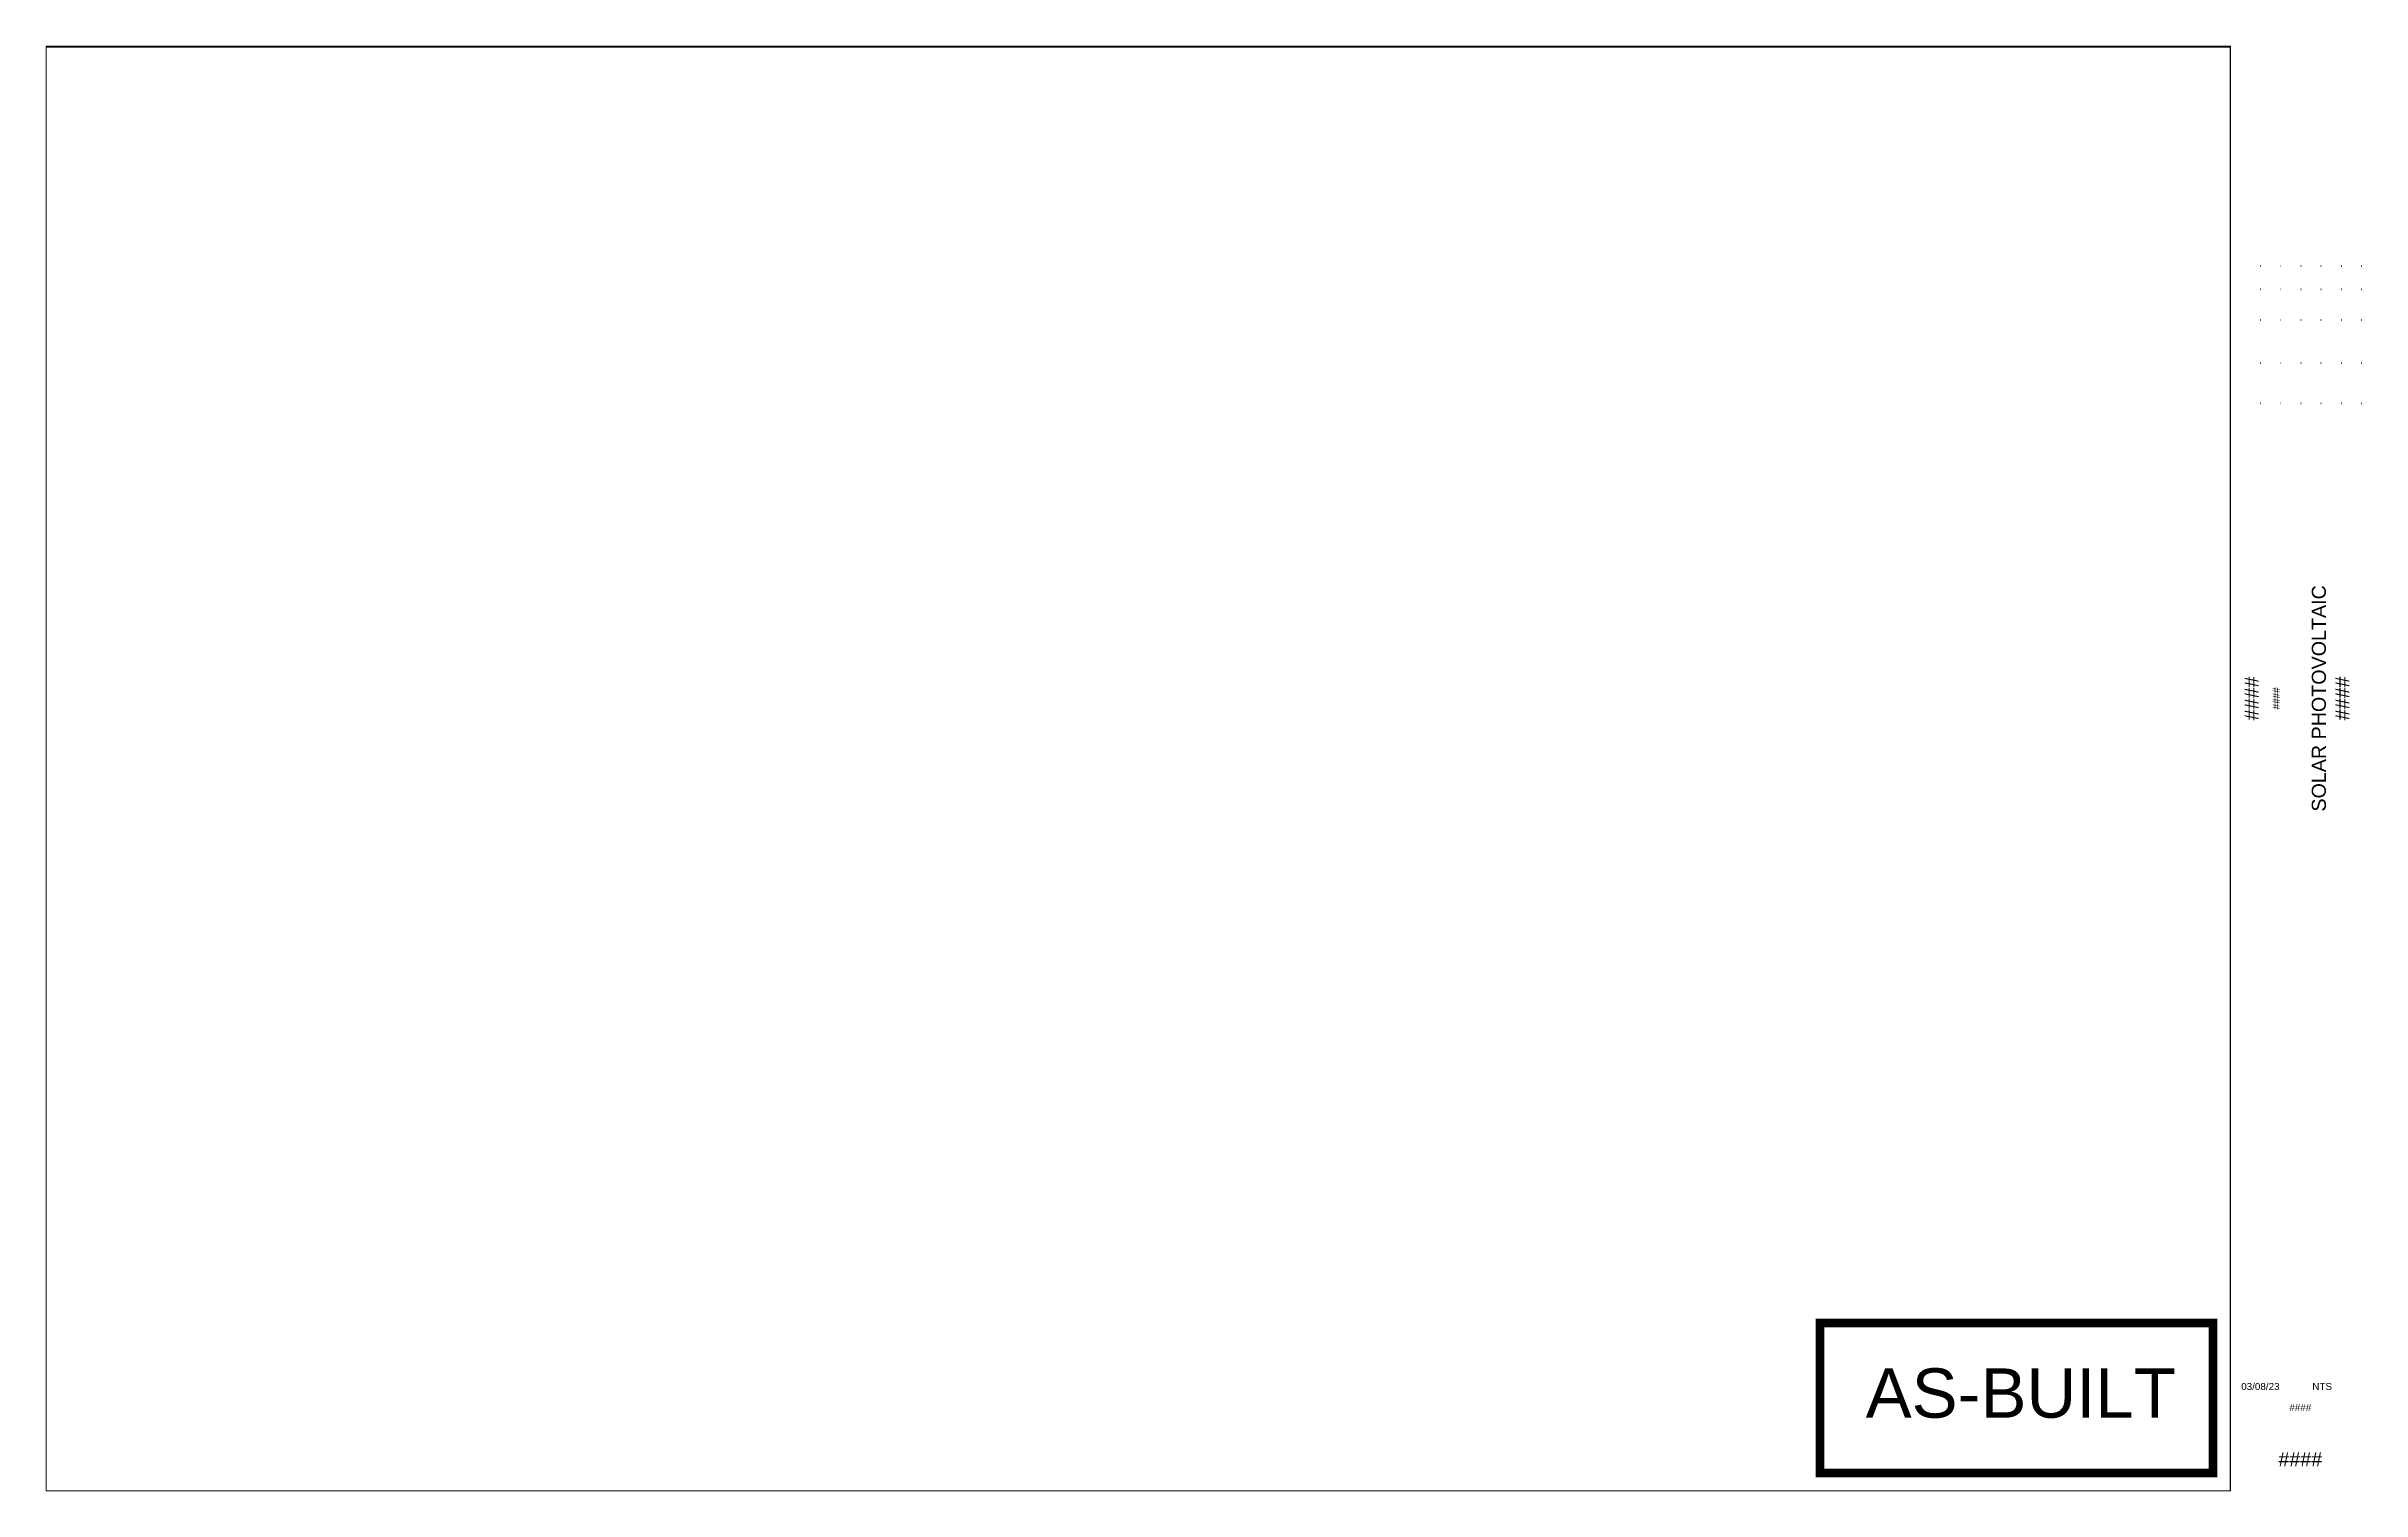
# Paper-space layout 'Layout1' of a CAD drawing. Header units: inches. Extents: x 0 to 32.9, y 0 to 20.5.
# The model-space entities are those that its viewports show. They can reach past a viewport. Long polylines and large blocks are cut down to what shows.
import ezdxf
from ezdxf.enums import TextEntityAlignment as Align

# ---------------------------------------------------------------- set-up
doc = ezdxf.new("R2010")
doc.units = ezdxf.units.IN
doc.header["$MEASUREMENT"] = 0
doc.layers.add('G-ANNO-STMP', color=2, linetype='Continuous')
doc.layers.add('G-ANNO-TTBL', color=1, linetype='Continuous')
doc.styles.add('NEI-A', font='arial.ttf')

# ---------------------------------------------------------------- blocks, each defined once
blk = doc.blocks.new('*U27')
at = {"layer": 'G-ANNO-STMP', "const_width": 0.125}
blk.add_lwpolyline([(-2.789, 2.131), (2.789, 2.131), (2.789, 0), (-2.789, 0)], close=True, dxfattribs=at)
at = {"layer": 'G-ANNO-STMP', "insert": (0.061, 1.131), "char_height": 0.7, "width": 5.76987, "attachment_point": 5, "style": 'NEI-A'}
blk.add_mtext('AS-BUILT', dxfattribs=at)

msp = doc.modelspace()

# ---------------------------------------------------------------- linework, layer by layer
at = {"layer": 'Defpoints', "color": 5}
msp.add_lwpolyline([(0, 20.5), (31, 20.5), (31, 0), (0, 0)], close=True, dxfattribs=at)

psp = doc.layouts.get("Layout1")

# ---------------------------------------------------------------- block references
psp.add_blockref('*U27', (27.966, 0.255))

# ---------------------------------------------------------------- texts
at = {"layer": 'G-ANNO-TTBL', "style": 'NEI-A'}
for p in [(31.424, 17.369), (31.709, 17.369), (31.995, 17.369), (32.281, 17.369), (32.566, 17.369), (32.852, 17.369)]:
    psp.add_text('-', height=0.08, rotation=90, dxfattribs=at).set_placement(p, align=Align.MIDDLE_LEFT)
for p in [(31.424, 17.055), (31.709, 17.055), (31.995, 17.055), (32.281, 17.055), (32.566, 17.055), (32.852, 17.055), (31.424, 16.62), (31.709, 16.62), (31.995, 16.62), (32.281, 16.62), (32.566, 16.62), (32.852, 16.62), (31.424, 16.012), (31.709, 16.012), (31.995, 16.012), (32.281, 16.012), (32.566, 16.012), (32.852, 16.012), (31.424, 15.438), (31.709, 15.438), (31.995, 15.438), (32.281, 15.438), (32.566, 15.438), (32.852, 15.438)]:
    psp.add_text('-', height=0.08, rotation=90, dxfattribs=at).set_placement(p, align=Align.MIDDLE_CENTER)
psp.add_text('####', height=0.1, rotation=90, dxfattribs=at).set_placement((31.652, 11.25), align=Align.MIDDLE)
at = {"layer": 'G-ANNO-TTBL', "char_height": 0.2, "attachment_point": 5, "rotation": 90, "style": 'NEI-A'}
for s, insert in [('SOLAR PHOTOVOLTAIC\\P####', (32.424, 11.25)), ('####', (31.302, 11.25))]:
    psp.add_mtext_dynamic_manual_height_columns(s, width=7.8846, gutter_width=0.5, heights=[0], dxfattribs=dict(at, insert=insert))
at = {"layer": 'G-ANNO-TTBL', "style": 'NEI-A'}
for s, width, insert, char_height, attachment_point in [('03/08/23', 0.85482, (31.156, 1.483), 0.1, 4), ('NTS', 0.85482, (32.165, 1.483), 0.1, 4), ('####', 0.85482, (31.995, 1.188), 0.1, 5), ('####', 1.7218, (31.995, 0.451), 0.2, 5)]:
    psp.add_mtext_dynamic_manual_height_columns(s, width=width, gutter_width=0.5, heights=[0], dxfattribs=dict(at, insert=insert, char_height=char_height, attachment_point=attachment_point))

# ---------------------------------------------------------------- viewports
at = {"layer": 'Defpoints'}
psp.add_viewport(center=(15.505, 10.255), size=(31, 20.5), view_center_point=(15.505, 10.256), view_height=20.5, dxfattribs=at)

doc.saveas('drawing.dxf')
